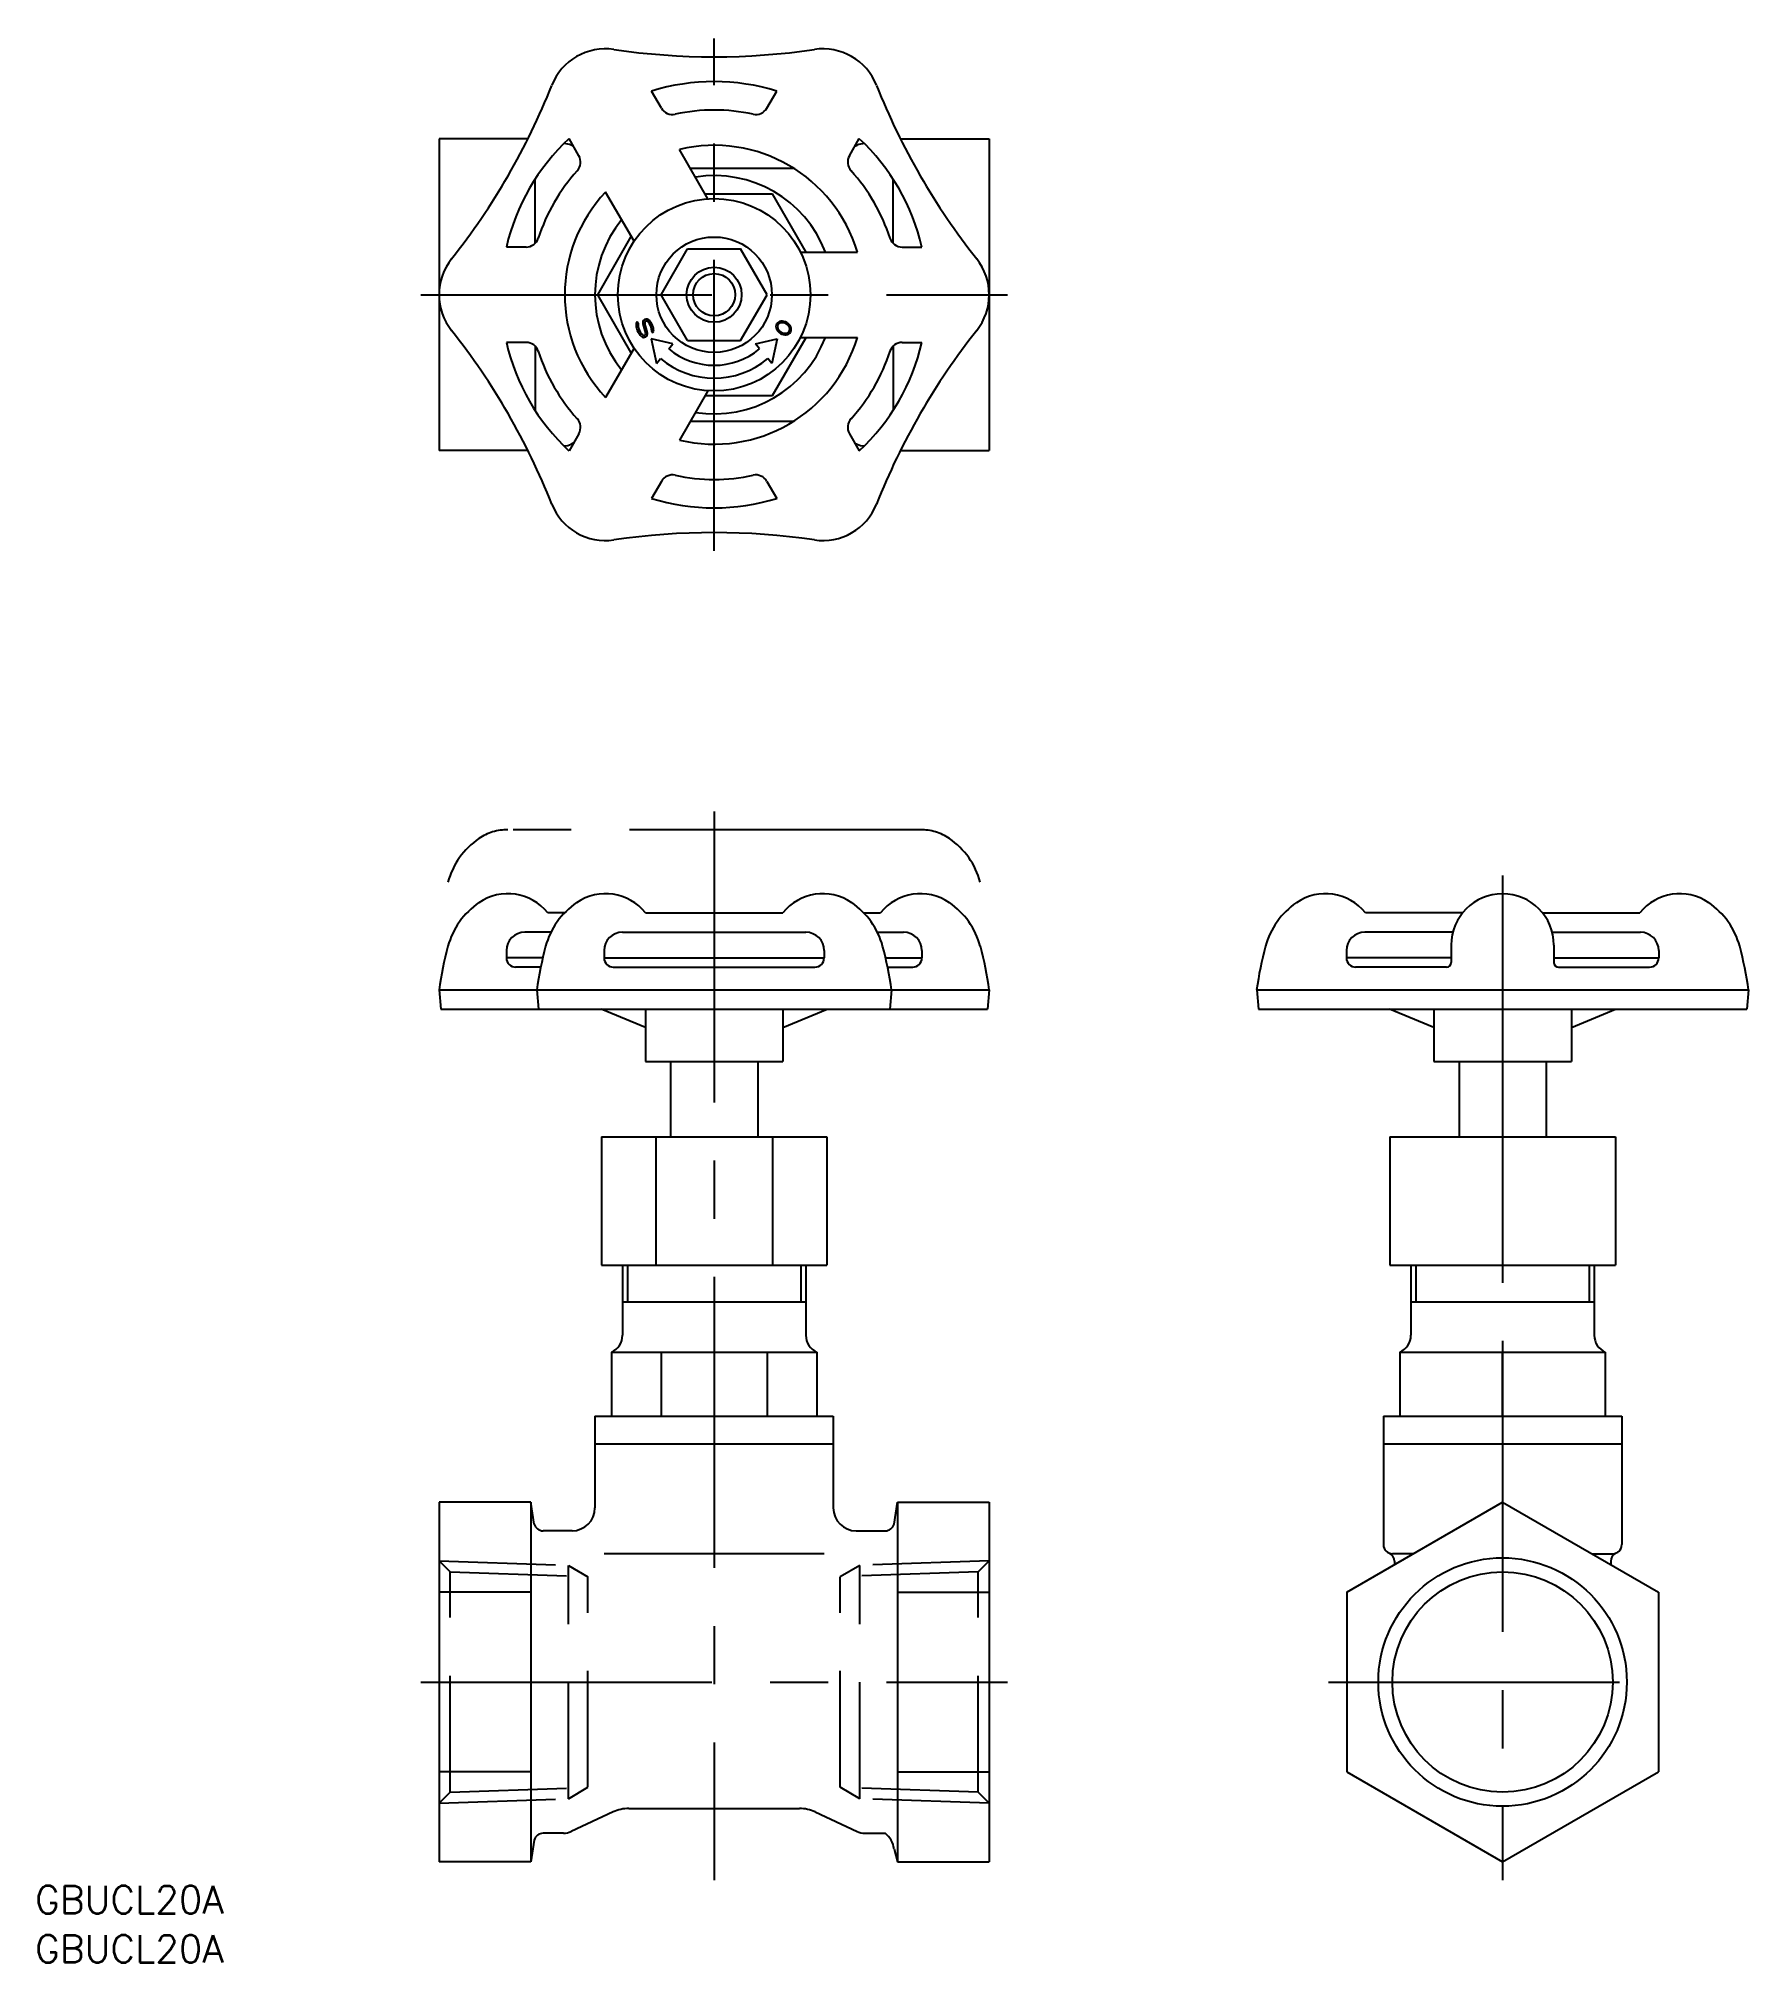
# Model space of a CAD drawing. Extents: x -160 to 27, y -31 to 179.
import ezdxf

# ---------------------------------------------------------------- set-up
doc = ezdxf.new("R2010")
doc.units = 0
for name, pattern in [('CENTER', [50.8, 31.75, -6.35, 6.35, -6.35]), ('DASHED', [19.05, 12.7, -6.35]), ('PHANTOM', [63.5, 31.75, -6.35, 6.35, -6.35, 6.35, -6.35])]:
    doc.linetypes.add(name, pattern=pattern)
doc.layers.get('0').update_dxf_attribs({"linetype": 'CONTINUOUS'})
doc.layers.add('CENTER', color=1, linetype='CENTER')
doc.styles.get("Standard").update_dxf_attribs({"font": 'txt.shx', "height": 3, "bigfont": 'bigfont.shx'})

msp = doc.modelspace()

# ---------------------------------------------------------------- linework, layer by layer
at = {"color": 7, "linetype": 'CONTINUOUS'}
for p, q in [((-91.75, 171.74), (-92.83, 173.6)), ((-80.25, 171.74), (-79.17, 173.6)), ((-116, 168.37), (-116, 134.37)), ((-106.32, 168.37), (-116, 168.37)), ((-100.76, 166.54), (-101.83, 168.4)), ((-71.24, 166.54), (-70.17, 168.4)), ((-65.68, 168.37), (-56, 168.37)), ((-56, 168.37), (-56, 134.37)), ((-101.36, 167.58), (-101.6, 167.69)), ((-86.68, 161.85), (-89.78, 167.23)), ((-70.64, 167.58), (-70.4, 167.69)), ((-105.52, 156.99), (-105.52, 164)), ((-88.6, 165.17), (-77.33, 165.17)), ((-66.48, 156.99), (-66.48, 164)), ((-94.73, 157.2), (-97.84, 162.58)), ((-86.98, 162.37), (-79.65, 162.37)), ((-75.98, 156.02), (-79.65, 162.37)), ((-98.7, 151.37), (-95.04, 157.72)), ((-106.51, 156.57), (-108.66, 156.57)), ((-91.77, 151.37), (-88.89, 156.37)), ((-88.89, 156.37), (-83.11, 156.37)), ((-80.23, 151.37), (-83.11, 156.37)), ((-76.59, 156.02), (-70.38, 156.02)), ((-65.49, 156.57), (-63.34, 156.57)), ((-95.04, 145.02), (-98.7, 151.37)), ((-88.89, 146.37), (-91.77, 151.37)), ((-83.11, 146.37), (-80.23, 151.37)), ((-93.78, 148.19), (-93.49, 147.16)), ((-93.58, 148.25), (-93.29, 147.22)), ((-106.51, 146.17), (-108.66, 146.17)), ((-105.52, 145.76), (-105.52, 138.75)), ((-94.73, 145.55), (-97.84, 140.17)), ((-90.5, 146.01), (-92.88, 146.56)), ((-92.88, 146.56), (-92.3, 143.87)), ((-90.95, 145.48), (-90.5, 146.01)), ((-88.89, 146.37), (-83.11, 146.37)), ((-81.5, 146.01), (-79.12, 146.56)), ((-81.05, 145.48), (-81.5, 146.01)), ((-79.12, 146.56), (-79.7, 143.87)), ((-79.65, 140.37), (-75.98, 146.72)), ((-76.59, 146.72), (-70.38, 146.72)), ((-66.48, 145.76), (-66.48, 138.75)), ((-65.49, 146.17), (-63.34, 146.17)), ((-92.3, 143.87), (-91.85, 144.4)), ((-79.7, 143.87), (-80.15, 144.4)), ((-86.68, 140.9), (-89.78, 135.52)), ((-86.98, 140.37), (-79.65, 140.37)), ((-88.6, 137.57), (-77.33, 137.57)), ((-106.32, 134.37), (-116, 134.37)), ((-100.76, 136.21), (-101.83, 134.35)), ((-101.36, 135.17), (-101.6, 135.06)), ((-71.24, 136.21), (-70.17, 134.35)), ((-70.64, 135.17), (-70.4, 135.06)), ((-65.68, 134.37), (-56, 134.37)), ((-91.75, 131.01), (-92.83, 129.15)), ((-80.25, 131.01), (-79.17, 129.15)), ((-102.33, 83.91), (-104.13, 83.91)), ((-93.48, 83.91), (-78.52, 83.91)), ((-69.67, 83.91), (-67.87, 83.91)), ((-4.37, 83.91), (-14.96, 83.91)), ((4.37, 83.91), (14.96, 83.91)), ((-108.66, 79.81), (-108.66, 79.01)), ((-103.8, 81.81), (-106.66, 81.81)), ((-98, 79.81), (-98, 79.01)), ((-96, 81.81), (-76, 81.81)), ((-74, 79.81), (-74, 79.01)), ((-68.2, 81.81), (-65.34, 81.81)), ((-63.34, 79.81), (-63.34, 79.01)), ((-17.03, 79.81), (-17.03, 79.01)), ((-5.42, 81.81), (-15.03, 81.81)), ((-5.6, 80.41), (-5.6, 78.51)), ((5.42, 81.81), (15.03, 81.81)), ((5.6, 80.41), (5.6, 78.51)), ((17.03, 79.81), (17.03, 79.01)), ((-104.7, 79.01), (-108.66, 79.01)), ((-104.92, 78.01), (-107.66, 78.01)), ((-98, 79.01), (-74, 79.01)), ((-97, 78.01), (-75, 78.01)), ((-67.3, 79.01), (-63.34, 79.01)), ((-67.08, 78.01), (-64.34, 78.01)), ((-5.6, 79.01), (-17.03, 79.01)), ((-6.1, 78.01), (-16.03, 78.01)), ((5.6, 79.01), (17.03, 79.01)), ((6.1, 78.01), (16.03, 78.01)), ((-116, 75.51), (-56, 75.51)), ((-116, 75.51), (-115.82, 73.41)), ((-105.34, 75.51), (-105.16, 73.41)), ((-66.66, 75.51), (-66.84, 73.41)), ((-56, 75.51), (-56.18, 73.41)), ((-26.82, 75.51), (26.82, 75.51)), ((-26.82, 75.51), (-26.64, 73.41)), ((26.82, 75.51), (26.64, 73.41)), ((-115.82, 73.41), (-56.18, 73.41)), ((-93.5, 71.41), (-98.33, 73.41)), ((-93.5, 73.41), (-93.5, 67.71)), ((-78.5, 71.41), (-73.67, 73.41)), ((-78.5, 73.41), (-78.5, 67.71)), ((-26.64, 73.41), (26.64, 73.41)), ((-7.5, 71.41), (-12.33, 73.41)), ((-7.5, 73.41), (-7.5, 67.71)), ((7.5, 71.41), (12.33, 73.41)), ((7.5, 73.41), (7.5, 67.71)), ((-93.5, 67.71), (-78.5, 67.71)), ((-90.75, 67.71), (-90.75, 59.5)), ((-81.25, 67.71), (-81.25, 59.5)), ((-7.5, 67.71), (7.5, 67.71)), ((-4.75, 67.71), (-4.75, 59.5)), ((4.75, 67.71), (4.75, 59.5)), ((-98.3, 59.5), (-73.7, 59.5)), ((-98.3, 59.5), (-98.3, 45.5)), ((-92.35, 59.5), (-92.35, 45.5)), ((-79.65, 59.5), (-79.65, 45.5)), ((-73.7, 59.5), (-73.7, 45.5)), ((-12.3, 59.5), (12.3, 59.5)), ((-12.3, 59.5), (-12.3, 45.5)), ((0, 59.5), (0, 45.5)), ((12.3, 59.5), (12.3, 45.5)), ((-98.3, 45.5), (-73.7, 45.5)), ((-96, 45.5), (-96, 37.83)), ((-95.45, 45.5), (-95.45, 41.5)), ((-76.55, 45.5), (-76.55, 41.5)), ((-76, 45.5), (-76, 37.83)), ((-12.3, 45.5), (12.3, 45.5)), ((-10, 45.5), (-10, 37.83)), ((-9.45, 45.5), (-9.45, 41.5)), ((9.45, 45.5), (9.45, 41.5)), ((10, 45.5), (10, 37.83)), ((-96, 41.5), (-76, 41.5)), ((-10, 41.5), (10, 41.5)), ((-97.2, 36), (-74.8, 36)), ((-97.2, 36), (-97.2, 29)), ((-91.77, 36), (-91.77, 29)), ((-80.23, 36), (-80.23, 29)), ((-74.8, 36), (-74.8, 29)), ((-11.2, 36), (11.2, 36)), ((-11.2, 36), (-11.2, 29)), ((0, 29), (0, 36)), ((11.2, 36), (11.2, 29)), ((-99, 29), (-73, 29)), ((-99, 29), (-99, 19)), ((-73, 29), (-73, 19)), ((-13, 29), (13, 29)), ((-13, 29), (-13, 15)), ((13, 29), (13, 15)), ((-99, 26), (-73, 26)), ((-13, 26), (13, 26)), ((-116, 19.63), (-116, -19.63)), ((-106, 19.63), (-116, 19.63)), ((-106, 19.63), (-106, -19.63)), ((-105.62, 17.24), (-106, 19.63)), ((-66.38, 17.24), (-66, 19.63)), ((-66, 19.63), (-66, -19.63)), ((-66, 19.63), (-56, 19.63)), ((-56, 19.63), (-56, -19.63)), ((-17, 9.81), (0, 19.63)), ((0, 19.63), (17, 9.81)), ((-101.5, 16.5), (-104.66, 16.5)), ((-70.5, 16.5), (-67.34, 16.5)), ((-98, 14.02), (-74, 14.02)), ((-9.75, 14), (-12, 14)), ((-11.8, 13.17), (-11.8, 12.82)), ((9.75, 14), (12, 14)), ((11.8, 13.17), (11.8, 12.82)), ((-106, 9.81), (-116, 9.81)), ((-66, 9.81), (-56, 9.81)), ((-17, 9.81), (-17, -9.81)), ((17, 9.81), (17, -9.81)), ((-106, -9.81), (-116, -9.81)), ((-66, -9.81), (-56, -9.81)), ((-17, -9.81), (0, -19.63)), ((0, -19.63), (17, -9.81)), ((-97.01, -14.17), (-101.6, -16.31)), ((-95.32, -13.8), (-76.68, -13.8)), ((-74.99, -14.17), (-70.4, -16.31)), ((-102.44, -16.5), (-104.66, -16.5)), ((-69.56, -16.5), (-67.34, -16.5)), ((-105.62, -17.24), (-106, -19.63)), ((-66.38, -18.22), (-66, -19.63)), ((-106, -19.63), (-116, -19.63)), ((-66, -19.63), (-56, -19.63))]:
    msp.add_line(p, q, dxfattribs=at)
at = {"color": 3, "linetype": 'PHANTOM'}
msp.add_line((-63.49, 93), (-108.51, 93), dxfattribs=at)
at = {"color": 3, "linetype": 'DASHED'}
for p, q in [((-116, 13.22), (-101.9, 12.73)), ((-116, 13.22), (-114.8, 12.02)), ((-101.9, -12.73), (-101.9, 12.73)), ((-101.9, 12.73), (-99.76, 11.49)), ((-70.1, 12.73), (-72.24, 11.49)), ((-56, 13.22), (-70.1, 12.73)), ((-70.1, -12.73), (-70.1, 12.73)), ((-56, 13.22), (-57.2, 12.02)), ((-114.8, -12.02), (-114.8, 12.02)), ((-114.8, 12.02), (-99.76, 11.49)), ((-99.76, -11.49), (-99.76, 11.49)), ((-57.2, 12.02), (-72.24, 11.49)), ((-72.24, -11.49), (-72.24, 11.49)), ((-57.2, -12.02), (-57.2, 12.02)), ((-116, -13.22), (-114.8, -12.02)), ((-114.8, -12.02), (-99.76, -11.49)), ((-101.9, -12.73), (-99.76, -11.49)), ((-57.2, -12.02), (-72.24, -11.49)), ((-70.1, -12.73), (-72.24, -11.49)), ((-56, -13.22), (-57.2, -12.02)), ((-116, -13.22), (-101.9, -12.73)), ((-56, -13.22), (-70.1, -12.73))]:
    msp.add_line(p, q, dxfattribs=at)
at = {"color": 7, "linetype": 'CONTINUOUS'}
for centre, radius in [((-86, 151.37), 10.5), ((-86, 151.37), 6.3), ((-86, 151.37), 3), ((-86, 151.37), 2.3), ((0, 0), 12.02)]:
    msp.add_circle(centre, radius, dxfattribs=at)
at = {"color": 3, "linetype": 'CONTINUOUS'}
msp.add_circle((0, 0), 13.55, dxfattribs=at)
at = {"color": 7, "linetype": 'CONTINUOUS'}
for centre, radius, start, end in [((-97.85, 171.9), 6.3, 81.6189, 158.3811), ((-86, 252.33), 75, 261.6189, 278.3811), ((-74.15, 171.9), 6.3, 21.6189, 98.3811), ((-86, 151.37), 23.25, 72.9239, 107.0762), ((-173.43, 201.85), 75, 321.6189, 338.3811), ((1.43, 201.85), 75, 201.6189, 218.3811), ((-90.54, 172.44), 1.4, 210, 282.1658), ((-86, 151.37), 20.15, 77.822, 102.1769), ((-81.46, 172.44), 1.4, 257.8342, 330), ((-86, 151.37), 23.25, 132.9238, 167.0761), ((-86, 151.37), 23.25, 12.9238, 47.0762), ((-102.44, 165.87), 2, 65, 88.2187), ((-101.97, 165.84), 1.4, 317.8342, 30), ((-86, 151.37), 16.3, 16.5753, 103.4246), ((-70.03, 165.84), 1.4, 150, 222.1658), ((-69.56, 165.87), 2, 91.7813, 115), ((-86, 151.37), 20.15, 137.822, 162.1769), ((-86, 151.37), 13, 20.9585, 99.0414), ((-86, 151.37), 20.15, 17.822, 42.1769), ((-86, 151.37), 16.3, 136.5753, 223.4246), ((-86, 151.37), 13, 140.9585, 219.0414), ((-106.51, 157.97), 1.4, 270, 342.1658), ((-65.49, 157.97), 1.4, 197.8342, 270), ((-109.7, 151.37), 6.3, 141.6189, 218.3811), ((-62.3, 151.37), 6.3, 321.6189, 38.3811), ((-173.43, 100.9), 75, 21.6189, 38.3811), ((-94.4, 148.26), 0.105, 355.4284, 175.4284), ((-92.76, 148.13), 1.75, 175.4284, 228.3573), ((-92.76, 148.13), 1.54, 175.4284, 228.3573), ((-93.67, 147.11), 0.389, 228.3573, 15.625), ((-93.38, 148.3), 0.416, 44.0934, 195.625), ((-93.67, 147.11), 0.179, 228.3573, 15.625), ((-93.38, 148.3), 0.206, 44.0934, 195.625), ((-94.34, 147.37), 1.54, 359.9109, 44.0935), ((-94.34, 147.37), 1.75, 359.9109, 44.0935), ((-92.69, 147.37), 0.105, 179.9109, 0), ((-78.63, 147.88), 0.63, 151.3781, 202.8746), ((-78.24, 148.04), 1.05, 202.8748, 239.5148), ((-78.65, 147.85), 0.63, 97.1256, 148.6418), ((-78.63, 147.88), 0.469, 151.848, 202.8746), ((-78.24, 148.04), 0.889, 202.8748, 239.4319), ((-78.65, 147.85), 0.469, 97.1256, 148.1719), ((-78.26, 148.05), 1.05, 240.4855, 277.1253), ((-78.59, 147.43), 1.05, 60.4858, 97.1253), ((-78.59, 147.43), 0.889, 60.5816, 97.1253), ((-78.26, 148.05), 0.889, 240.5782, 277.1253), ((-78.61, 147.44), 0.889, 22.8749, 59.4345), ((-78.21, 147.63), 0.469, 277.1255, 328.1721), ((-78.21, 147.63), 0.63, 277.1255, 328.642), ((-78.61, 147.44), 1.05, 22.8749, 59.5146), ((-78.22, 147.61), 0.469, 331.8482, 22.8748), ((-78.22, 147.61), 0.63, 331.3784, 22.8748), ((1.43, 100.9), 75, 141.6189, 158.3811), ((-86, 151.37), 23.25, 192.9239, 227.0762), ((-106.51, 144.77), 1.4, 17.8342, 90), ((-86, 151.37), 20.15, 197.822, 222.1769), ((-86, 151.37), 7.7, 230, 310), ((-86, 151.37), 16.3, 256.5753, 343.4246), ((-86, 151.37), 13, 260.9585, 339.0414), ((-86, 151.37), 20.15, 317.822, 342.1769), ((-86, 151.37), 23.25, 312.9238, 347.0762), ((-65.49, 144.77), 1.4, 90, 162.1658), ((-86, 151.37), 9.1, 230, 310), ((-101.97, 136.91), 1.4, 330, 42.1658), ((-70.03, 136.91), 1.4, 137.8342, 210), ((-102.44, 136.87), 2, 271.7813, 295), ((-69.56, 136.87), 2, 245, 268.2187), ((-90.54, 130.31), 1.4, 77.8342, 150), ((-86, 151.37), 20.15, 257.8219, 282.1769), ((-81.46, 130.31), 1.4, 30, 102.1658), ((-97.85, 130.85), 6.3, 201.6189, 278.3811), ((-86, 151.37), 23.25, 252.9239, 287.0761), ((-74.15, 130.85), 6.3, 261.6189, 338.3811), ((-86, 50.42), 75, 81.6189, 98.3811), ((-106.92, 78.1), 8.4, 124.3194, 164.9347), ((-108.51, 80.41), 5.6, 38.6822, 124.2852), ((-96.27, 78.1), 8.4, 124.3194, 164.9347), ((-97.85, 80.41), 5.6, 38.6822, 124.2852), ((-74.15, 80.41), 5.6, 55.7148, 141.3178), ((-75.73, 78.1), 8.4, 15.0653, 55.6806), ((-63.49, 80.41), 5.6, 55.7148, 141.3178), ((-65.08, 78.1), 8.4, 15.0653, 55.6806), ((-17.75, 78.1), 8.4, 124.3194, 164.9347), ((-19.33, 80.41), 5.6, 38.6822, 124.2852), ((0, 80.41), 5.6, 0, 180), ((19.33, 80.41), 5.6, 55.7148, 141.3178), ((17.75, 78.1), 8.4, 15.0653, 55.6806), ((-77.86, 70.29), 38.5, 164.9568, 172.2081), ((-106.66, 79.81), 2, 90, 180), ((-67.2, 70.29), 38.5, 164.9569, 172.2078), ((-96, 79.81), 2, 90, 180), ((-76, 79.81), 2, 0, 90), ((-104.8, 70.29), 38.5, 7.7922, 15.0431), ((-65.34, 79.81), 2, 0, 90), ((-94.14, 70.29), 38.5, 7.7922, 15.0431), ((11.32, 70.29), 38.5, 164.9568, 172.2081), ((-15.03, 79.81), 2, 90, 180), ((15.03, 79.81), 2, 0, 90), ((-11.32, 70.29), 38.5, 7.7922, 15.0431), ((-107.66, 79.01), 1, 180, 270), ((-97, 79.01), 1, 180, 270), ((-75, 79.01), 1, 270, 0), ((-64.34, 79.01), 1, 270, 0), ((-16.03, 79.01), 1, 180, 270), ((-6.1, 78.51), 0.5, 270, 360), ((6.1, 78.51), 0.5, 180, 270), ((16.03, 79.01), 1, 270, 0), ((-98, 37.83), 2, 293.5782, 0), ((-74, 37.83), 2, 180, 246.4218), ((-12, 37.83), 2, 293.578, 0.0002), ((12, 37.83), 2, 179.9998, 246.422), ((-101.5, 19), 2.5, 270, 360), ((-70.5, 19), 2.5, 180, 270), ((-104.66, 17.5), 1, 195, 269.9999), ((-67.34, 17.5), 1, 270.0001, 345), ((-12, 15), 1, 180, 270), ((12, 15), 1, 270, 0), ((-12.8, 13.17), 1, 0, 66.4217), ((12.8, 13.17), 1, 113.5783, 180), ((-95.32, -17.8), 4, 90, 115), ((-76.68, -17.8), 4, 65, 90), ((-104.66, -17.5), 1, 90.0001, 165), ((-102.44, -14.5), 2, 270, 295), ((-69.56, -14.5), 2, 245, 270), ((-68.83, -18.46), 2.46, 5.6477, 52.9569)]:
    msp.add_arc(centre, radius, start, end, dxfattribs=at)
at = {"color": 3, "linetype": 'PHANTOM'}
for centre, radius, start, end in [((-108.51, 87.4), 5.6, 90, 124.2852), ((-63.49, 87.4), 5.6, 55.7148, 90), ((-106.92, 85.09), 8.4, 124.3194, 164.9347), ((-65.08, 85.09), 8.4, 15.0653, 55.6806)]:
    msp.add_arc(centre, radius, start, end, dxfattribs=at)
at = {"layer": 'CENTER', "color": 1, "linetype": 'CENTER'}
for p, q in [((-86, 123.42), (-86, 179.33)), ((-118, 151.37), (-54, 151.37)), ((-86, 95), (-86, -21.63)), ((0, 88.01), (0, -21.63)), ((-118, 0), (-54, 0)), ((-19, 0), (19, 0))]:
    msp.add_line(p, q, dxfattribs=at)

# ---------------------------------------------------------------- texts
at = {"color": 7, "linetype": 'CONTINUOUS'}
for p in [(-160.08, -25.24), (-160.08, -30.61)]:
    msp.add_text('GBUCL20A', height=3, dxfattribs=at).set_placement(p)

doc.saveas('drawing.dxf')
